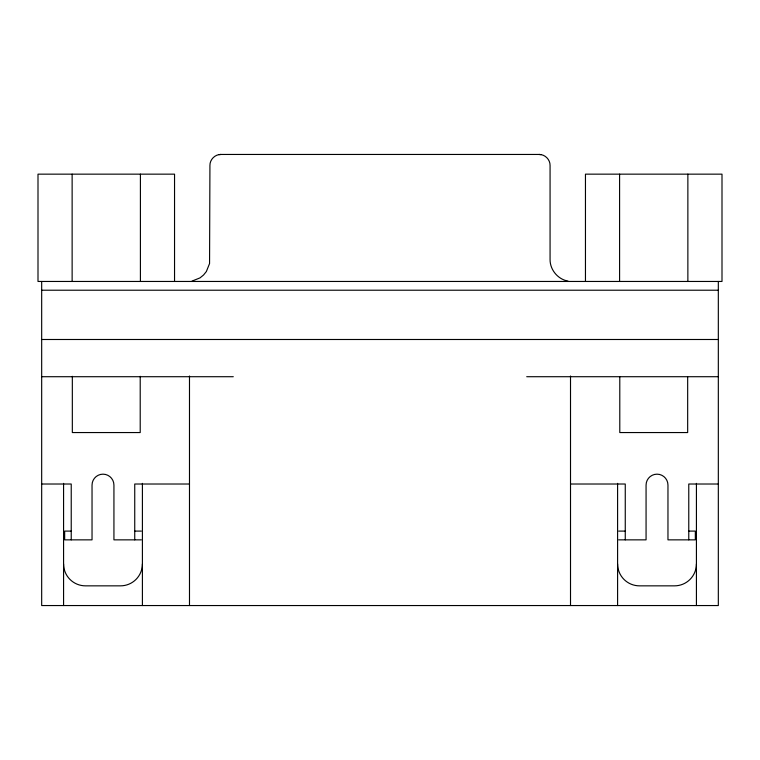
<?xml version="1.0" encoding="UTF-8"?>
<svg xmlns="http://www.w3.org/2000/svg" width="760" height="760" viewBox="0 0 760 760"><rect width="100%" height="100%" fill="white"/><g stroke="black" fill="none" stroke-linecap="round" stroke-linejoin="round"><path stroke-width="1.14" d="M567.986 281.095C557.878 279.291 549.993 269.828 550.069 259.559L550.069 165.395C550.164 159.534 544.958 154.346 539.096 154.451L220.903 154.451C215.042 154.346 209.836 159.534 209.931 165.395L209.56 263.549L206.359 271.538L203.509 275.044L200.013 277.885L192.014 281.095M218.88 154.631L220.951 154.451M41.676 290.216L718.323 290.216M41.676 339.492L718.323 339.492M41.676 376.713L233.282 376.713M526.718 376.713L718.323 376.713M41.676 484.015L71.231 484.015L71.231 539.856M189.487 484.015L134.739 484.015L134.739 539.856M570.513 484.015L625.261 484.015L625.261 539.856M718.323 484.015L688.769 484.015L688.769 539.856M71.231 531.097L64.666 531.097L64.666 539.856L92.036 539.856L92.036 485.108A10.953 10.953 0 0 1 102.989 474.164A10.953 10.953 0 0 1 113.933 485.108L113.933 539.856L141.312 539.856M134.739 531.097L141.312 531.097M618.688 531.097L625.261 531.097M688.769 531.097L695.333 531.097L695.333 539.856L667.964 539.856L667.964 485.108A10.953 10.953 0 0 0 657.01 474.164A10.953 10.953 0 0 0 646.067 485.108L646.067 539.856L618.688 539.856M539.049 154.451L541.12 154.631M718.323 281.456L718.323 605.549L41.676 605.549L41.676 281.456M696.426 483.369L696.426 605.549M687.866 174.154L687.866 281.456M687.667 376.979L687.667 432.554L619.789 432.554L619.789 376.941M619.59 174.154L619.59 281.456M617.595 483.369L617.595 605.549M585.457 281.456L585.457 174.154L722 174.154L722 281.456L38 281.456L38 174.154L174.543 174.154L174.543 281.456M570.513 376L570.513 605.549M189.487 376L189.487 605.549M142.405 483.369L142.405 605.549M140.41 174.154L140.41 281.456M140.21 376.314L140.21 432.554L72.333 432.554L72.333 376.314M72.133 174.154L72.133 281.456M63.574 483.369L63.574 605.549M617.595 563.948A21.898 21.898 0 0 0 639.492 585.846L674.528 585.846A21.898 21.898 0 0 0 696.426 563.948M63.574 563.948A21.898 21.898 0 0 0 85.471 585.846L120.507 585.846A21.898 21.898 0 0 0 142.405 563.948"/></g></svg>
